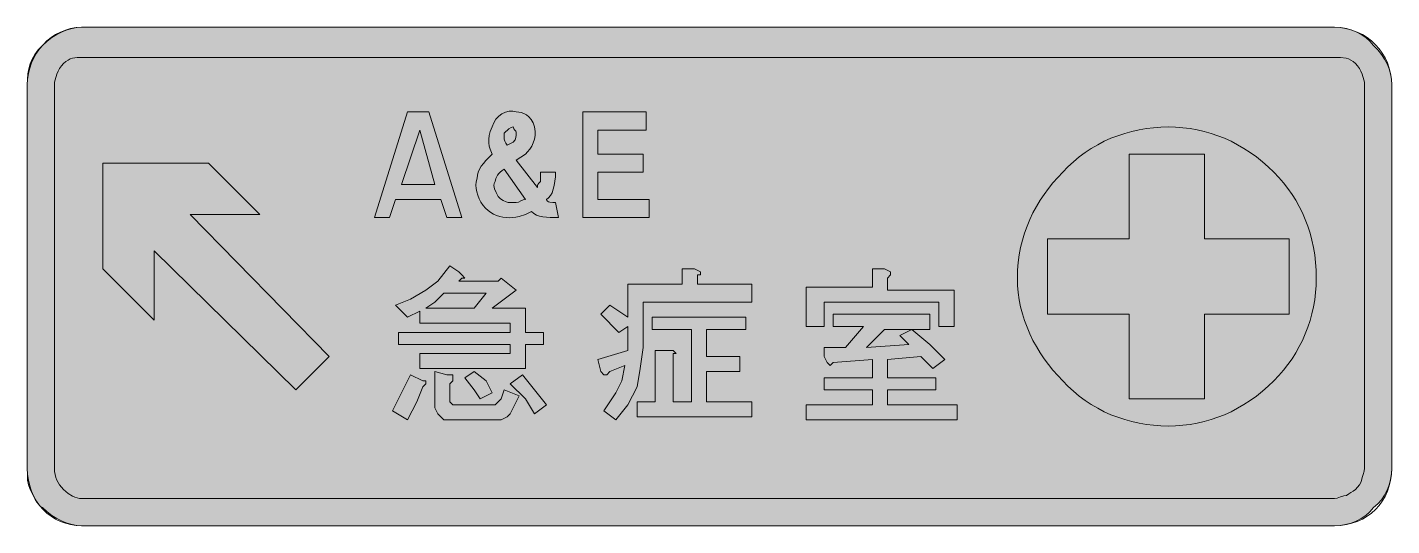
# Model space of a CAD drawing. Header units: metres. Extents: x 12 to 554, y 36 to 234.
import ezdxf

# ---------------------------------------------------------------- set-up
doc = ezdxf.new("R2010")
doc.units = ezdxf.units.M
for name, color, linetype, true_color in [('FILL_BLUE_0000FF', 7, 'Continuous', 0x0000ff), ('FILL_RED_FF0000', 7, 'Continuous', 0xff0000), ('FILL_WHITE_FFFFFF', 7, 'Continuous', 0xffffff), ('STROKE_BLUE_0000FF', 7, 'Continuous', 0x0000ff)]:
    doc.layers.add(name, color=color, linetype=linetype, true_color=true_color)

msp = doc.modelspace()

# ---------------------------------------------------------------- hatches: boundary and pattern name
at = {"layer": 'FILL_BLUE_0000FF', "true_color": 0x0000ff}
h = msp.add_hatch(color=7, dxfattribs=at)
h.dxf.hatch_style = 1
h.paths.add_polyline_path([(543.15, 59.28), (542.96, 58.19), (542.55, 56.88), (542.14, 55.57), (541.95, 54.48), (541.74, 53.58), (541.2, 52.68), (539.55, 50.88), (538.65, 50.17), (537.75, 49.68), (536.85, 49.19), (535.95, 48.48), (534.86, 48.29), (533.55, 47.88), (532.24, 47.47), (531.15, 47.28), (33.15, 47.28), (32.25, 47.34), (31.35, 47.5), (30.45, 47.79), (29.55, 48.18), (27.75, 49.3), (25.95, 50.88), (24.37, 52.7), (23.76, 53.64), (23.25, 54.63), (22.86, 55.67), (22.58, 56.79), (22.41, 57.98), (22.35, 59.28), (22.35, 211.68), (22.41, 212.63), (22.58, 213.67), (23.25, 215.88), (23.76, 217), (24.37, 218.09), (25.11, 219.13), (25.95, 220.08), (26.85, 220.87), (27.75, 221.47), (28.65, 221.89), (29.55, 222.18), (31.35, 222.44), (33.15, 222.48), (531.15, 222.48), (533.64, 222.44), (535.8, 222.18), (536.79, 221.89), (537.73, 221.47), (538.65, 220.87), (539.55, 220.08), (540.39, 219.13), (541.12, 218.09), (541.74, 217), (542.25, 215.88), (542.92, 213.67), (543.09, 212.63), (543.15, 211.68), (543.15, 59.28)])
at = {"layer": 'FILL_RED_FF0000', "true_color": 0xff0000}
h = msp.add_hatch(color=7, dxfattribs=at)
h.dxf.hatch_style = 1
h.paths.add_polyline_path([(449.55, 120.48), (417.15, 120.48), (417.15, 150.48), (449.55, 150.48), (449.55, 184.08), (479.55, 184.08), (479.55, 150.48), (513.15, 150.48), (513.15, 120.48), (479.55, 120.48), (479.55, 86.88), (449.55, 86.88), (449.55, 120.48)])
at = {"layer": 'FILL_WHITE_FFFFFF', "true_color": 0xffffff}
h = msp.add_hatch(color=7, dxfattribs=at)
h.dxf.hatch_style = 1
h.paths.add_polyline_path([(533.4, 234.37), (535.61, 234.03), (537.77, 233.47), (539.85, 232.68), (541.81, 231.67), (543.64, 230.43), (545.29, 228.97), (546.75, 227.28), (548.44, 225.48), (549.9, 223.66), (551.14, 221.82), (552.15, 219.93), (552.94, 217.99), (553.5, 215.97), (553.84, 213.88), (553.95, 211.68), (553.95, 59.28), (553.84, 57.03), (553.5, 54.82), (552.94, 52.66), (552.15, 50.58), (551.14, 48.62), (549.9, 46.79), (548.44, 45.14), (546.75, 43.68), (545.29, 41.99), (543.64, 40.53), (541.81, 39.29), (539.85, 38.28), (537.77, 37.49), (535.61, 36.93), (533.4, 36.59), (531.15, 36.48), (33.15, 36.48), (31.3, 36.59), (29.36, 36.93), (27.37, 37.49), (25.35, 38.28), (23.33, 39.29), (21.34, 40.53), (19.4, 41.99), (17.55, 43.68), (16.7, 44.24), (15.96, 44.97), (15.29, 45.85), (14.7, 46.83), (12.75, 50.88), (12.06, 52.7), (11.7, 54.63), (11.57, 56.79), (11.55, 59.28), (11.55, 211.68), (11.61, 213.88), (11.81, 215.97), (12.18, 217.99), (12.75, 219.93), (13.54, 221.82), (14.59, 223.66), (15.91, 225.48), (17.55, 227.28), (19.4, 228.97), (21.34, 230.43), (23.33, 231.67), (25.35, 232.68), (27.37, 233.47), (29.36, 234.03), (31.3, 234.37), (33.15, 234.48), (531.15, 234.48), (533.4, 234.37)])
h = msp.add_hatch(color=7, dxfattribs=at)
h.dxf.hatch_style = 1
h.paths.add_polyline_path([(184.35, 158.88), (178.35, 158.88), (175.95, 166.08), (157.95, 166.08), (155.55, 158.88), (149.55, 158.88), (162.75, 200.88), (171.15, 200.88), (184.35, 158.88)])
h.paths.add_polyline_path([(160.35, 172.08), (173.55, 172.08), (167.55, 193.68), (160.35, 172.08)], flags=16)
h = msp.add_hatch(color=7, dxfattribs=at)
h.dxf.hatch_style = 1
h.paths.add_polyline_path([(221.04, 171.67), (220.65, 170.13), (220.14, 168.76), (219.52, 167.6), (218.79, 166.69), (217.95, 166.08), (218.06, 165.68), (218.34, 165.39), (218.77, 165.17), (219.3, 165.03), (220.48, 164.9), (221.55, 164.88), (222.75, 158.88), (219.37, 158.92), (216.45, 159.18), (215.16, 159.47), (213.97, 159.89), (212.91, 160.49), (211.95, 161.28), (209.6, 160.1), (207.09, 159.29), (205.8, 159.03), (204.5, 158.88), (203.2, 158.82), (201.9, 158.88), (200.61, 159.05), (199.35, 159.33), (198.12, 159.74), (196.93, 160.27), (195.79, 160.92), (194.71, 161.71), (193.69, 162.62), (192.75, 163.68), (191.91, 165.03), (191.19, 166.38), (190.62, 167.73), (190.2, 169.08), (189.95, 170.43), (189.88, 171.78), (190.01, 173.13), (190.35, 174.48), (190.46, 175.78), (190.78, 176.99), (191.3, 178.15), (192, 179.28), (192.87, 180.41), (193.89, 181.57), (196.35, 184.08), (195.51, 186.1), (195.19, 187.29), (195, 188.58), (194.98, 189.99), (195.17, 191.5), (195.61, 193.14), (196.35, 194.88), (196.96, 196.57), (197.85, 198.01), (198.97, 199.2), (200.25, 200.13), (201.65, 200.77), (203.1, 201.12), (204.55, 201.16), (205.95, 200.88), (206.9, 200.82), (207.92, 200.62), (208.97, 200.25), (210, 199.68), (210.98, 198.89), (211.86, 197.84), (212.59, 196.52), (213.15, 194.88), (213.44, 193.14), (213.43, 191.5), (213.17, 189.99), (212.7, 188.58), (212.06, 187.29), (211.29, 186.1), (210.44, 185.04), (209.55, 184.08), (205.95, 181.68), (214.35, 170.88), (214.37, 171.59), (214.5, 172.08), (214.86, 172.57), (215.55, 173.28), (215.55, 176.88), (221.55, 176.88), (221.49, 175.09), (221.33, 173.34), (221.04, 171.67)])
h.paths.add_polyline_path([(198.96, 176.35), (198.45, 175.68), (197.78, 174.37), (197.55, 173.28), (197.21, 172.43), (197.06, 171.67), (197.09, 170.96), (197.25, 170.28), (197.89, 168.89), (198.75, 167.28), (199.67, 166.4), (200.7, 165.63), (201.96, 165.09), (202.7, 164.93), (203.55, 164.88), (205.95, 164.88), (206.85, 165.07), (207.75, 165.48), (208.65, 165.89), (209.55, 166.08), (201.15, 178.08), (200.31, 177.58), (199.58, 176.99), (198.96, 176.35)], flags=16)
h.paths.add_polyline_path([(205.44, 189.78), (205.8, 190.68), (205.93, 191.58), (205.95, 192.48), (205.9, 192.88), (205.76, 193.19), (205.35, 193.68), (204.94, 194.17), (204.8, 194.48), (204.75, 194.88), (203.85, 194.67), (202.95, 194.13), (201.15, 192.48), (201.15, 190.08), (201.34, 189.2), (201.75, 188.43), (202.35, 187.68), (204.75, 188.88), (205.44, 189.78)], flags=16)
h = msp.add_hatch(color=7, dxfattribs=at)
h.dxf.hatch_style = 1
h.paths.add_polyline_path([(232.35, 200.88), (257.55, 200.88), (257.55, 193.68), (238.35, 193.68), (238.35, 184.08), (256.35, 184.08), (256.35, 176.88), (238.35, 176.88), (238.35, 166.08), (258.75, 166.08), (258.75, 158.88), (232.35, 158.88), (232.35, 200.88)])
h = msp.add_hatch(color=7, dxfattribs=at)
h.dxf.hatch_style = 1
h.paths.add_polyline_path([(523.88, 131.97), (523.67, 129.09), (523.33, 126.25), (522.84, 123.44), (522.23, 120.68), (521.48, 117.96), (520.61, 115.3), (519.6, 112.68), (518.47, 110.12), (517.21, 107.62), (515.83, 105.19), (514.33, 102.82), (512.71, 100.52), (510.97, 98.29), (509.12, 96.15), (507.15, 94.08), (504.87, 91.9), (502.54, 89.86), (500.15, 87.96), (497.72, 86.2), (495.23, 84.59), (492.7, 83.11), (490.12, 81.78), (487.5, 80.58), (484.84, 79.53), (482.13, 78.61), (479.39, 77.84), (476.61, 77.2), (473.79, 76.71), (470.94, 76.36), (468.06, 76.15), (465.15, 76.08), (462.23, 76.15), (459.31, 76.36), (456.41, 76.71), (453.52, 77.2), (450.67, 77.84), (447.85, 78.61), (445.08, 79.53), (442.35, 80.58), (439.68, 81.78), (437.07, 83.11), (434.53, 84.59), (432.07, 86.2), (429.7, 87.96), (427.42, 89.86), (425.23, 91.9), (423.15, 94.08), (421.17, 96.15), (419.28, 98.29), (417.48, 100.52), (415.78, 102.82), (414.19, 105.19), (412.71, 107.62), (411.34, 110.12), (410.1, 112.68), (408.98, 115.3), (408, 117.96), (407.15, 120.68), (406.44, 123.44), (405.89, 126.25), (405.48, 129.09), (405.23, 131.97), (405.15, 134.88), (405.23, 138), (405.48, 141.07), (405.89, 144.07), (406.44, 147.01), (407.15, 149.89), (408, 152.7), (408.98, 155.45), (410.1, 158.13), (411.34, 160.74), (412.71, 163.27), (414.19, 165.74), (415.78, 168.12), (417.48, 170.43), (419.28, 172.66), (421.17, 174.81), (423.15, 176.88), (425.23, 179.06), (427.42, 181.1), (429.7, 183), (432.07, 184.75), (434.53, 186.37), (437.07, 187.85), (439.68, 189.18), (442.35, 190.38), (445.08, 191.43), (447.85, 192.35), (450.67, 193.12), (453.52, 193.75), (456.41, 194.25), (459.31, 194.6), (462.23, 194.81), (465.15, 194.88), (468.06, 194.81), (470.94, 194.6), (473.79, 194.25), (476.61, 193.75), (479.39, 193.12), (482.13, 192.35), (484.84, 191.43), (487.5, 190.38), (490.12, 189.18), (492.7, 187.85), (495.23, 186.37), (497.72, 184.75), (500.15, 183), (502.54, 181.1), (504.87, 179.06), (507.15, 176.88), (509.12, 174.81), (510.97, 172.66), (512.71, 170.43), (514.33, 168.12), (515.83, 165.74), (517.21, 163.27), (518.47, 160.74), (519.6, 158.13), (520.61, 155.45), (521.48, 152.7), (522.23, 149.89), (522.84, 147.01), (523.33, 144.07), (523.67, 141.07), (523.88, 138), (523.95, 134.88), (523.88, 131.97)])
h = msp.add_hatch(color=7, dxfattribs=at)
h.dxf.hatch_style = 1
h.paths.add_polyline_path([(131.55, 103.68), (118.35, 90.48), (61.95, 145.68), (61.95, 118.08), (41.55, 138.48), (41.55, 180.48), (83.55, 180.48), (103.95, 160.08), (76.35, 160.08), (131.55, 103.68)])
h = msp.add_hatch(color=7, dxfattribs=at)
h.dxf.hatch_style = 1
h.paths.add_polyline_path([(169.95, 130.08), (174.75, 133.68), (179.55, 139.68), (183.15, 137.28), (184.35, 136.08), (185.55, 134.88), (184.35, 134.88), (183.15, 133.68), (198.75, 133.68), (199.95, 134.88), (205.95, 130.08), (196.35, 122.88), (209.55, 122.88), (209.55, 113.28), (216.75, 113.28), (216.75, 108.48), (209.55, 108.48), (209.55, 98.88), (167.55, 98.88), (167.55, 104.88), (203.55, 104.88), (203.55, 108.48), (159.15, 108.48), (159.15, 113.28), (203.55, 113.28), (203.55, 116.88), (167.55, 116.88), (167.55, 121.68), (162.75, 119.28), (157.95, 124.08), (163.95, 126.48), (169.95, 130.08)])
h.paths.add_polyline_path([(169.95, 122.88), (189.15, 122.88), (193.95, 128.88), (177.15, 128.88), (173.55, 125.28), (169.95, 122.88)], flags=16)
h = msp.add_hatch(color=7, dxfattribs=at)
h.dxf.hatch_style = 1
h.paths.add_polyline_path([(271.95, 132.48), (271.95, 138.48), (276.75, 138.48), (279.15, 137.28), (279.15, 136.08), (277.95, 136.08), (277.95, 132.48), (299.55, 132.48), (299.55, 125.28), (256.35, 125.28), (256.35, 107.28), (255.15, 98.88), (253.95, 91.68), (250.35, 84.48), (245.55, 78.48), (240.75, 82.08), (243.15, 85.68), (245.55, 89.28), (247.95, 94.08), (249.15, 100.08), (243.15, 97.68), (241.95, 96.48), (240.75, 96.48), (239.55, 97.68), (238.35, 102.48), (250.35, 106.08), (250.35, 115.68), (246.75, 113.28), (239.55, 120.48), (243.15, 124.08), (250.35, 119.28), (250.35, 132.48), (271.95, 132.48)])
h = msp.add_hatch(color=7, dxfattribs=at)
h.dxf.hatch_style = 1
h.paths.add_polyline_path([(347.55, 138.48), (352.35, 138.48), (354.75, 137.28), (354.75, 136.08), (353.55, 134.88), (353.55, 130.08), (379.95, 130.08), (379.95, 115.68), (373.95, 115.68), (373.95, 125.28), (328.35, 125.28), (328.35, 115.68), (321.15, 115.68), (321.15, 131.28), (347.55, 131.28), (347.55, 138.48)])
h = msp.add_hatch(color=7, dxfattribs=at)
h.dxf.hatch_style = 1
h.paths.add_polyline_path([(376.35, 102.48), (371.55, 98.88), (366.75, 103.68), (353.55, 102.48), (353.55, 95.28), (372.75, 95.28), (372.75, 90.48), (353.55, 90.48), (353.55, 84.48), (381.15, 84.48), (381.15, 78.48), (321.15, 78.48), (321.15, 84.48), (347.55, 84.48), (347.55, 90.48), (328.35, 90.48), (328.35, 95.28), (347.55, 95.28), (347.55, 102.48), (331.95, 101.28), (330.75, 100.08), (329.55, 101.28), (328.35, 103.68), (328.35, 107.28), (336.75, 107.28), (343.95, 115.68), (331.95, 115.68), (331.95, 120.48), (370.35, 120.48), (370.35, 114.48), (363.15, 114.48), (370.35, 108.48), (376.35, 102.48)])
h.paths.add_polyline_path([(352.35, 114.48), (345.15, 107.28), (361.95, 108.48), (360.75, 109.68), (358.35, 112.08), (363.15, 114.48), (352.35, 114.48)], flags=16)
h = msp.add_hatch(color=7, dxfattribs=at)
h.dxf.hatch_style = 1
h.paths.add_polyline_path([(297.15, 119.28), (297.15, 114.48), (281.55, 114.48), (281.55, 103.68), (294.75, 103.68), (294.75, 97.68), (281.55, 97.68), (281.55, 85.68), (299.55, 85.68), (299.55, 79.68), (253.95, 79.68), (253.95, 85.68), (261.15, 85.68), (261.15, 106.08), (267.15, 106.08), (268.35, 106.08), (269.55, 104.88), (268.35, 104.88), (268.35, 103.68), (268.35, 85.68), (275.55, 85.68), (275.55, 114.48), (259.95, 114.48), (259.95, 119.28), (297.15, 119.28)])
h = msp.add_hatch(color=7, dxfattribs=at)
h.dxf.hatch_style = 1
h.paths.add_polyline_path([(178.35, 96.48), (180.75, 96.48), (180.75, 95.28), (180.75, 94.08), (179.55, 92.88), (179.55, 88.08), (179.55, 85.68), (180.75, 84.48), (181.95, 84.48), (183.15, 84.48), (195.15, 84.48), (197.55, 84.48), (198.75, 85.68), (199.95, 86.88), (201.15, 90.48), (207.15, 88.08), (204.75, 83.28), (203.55, 80.88), (202.35, 79.68), (199.95, 78.48), (196.35, 78.48), (180.75, 78.48), (177.15, 78.48), (174.75, 80.88), (173.55, 83.28), (173.55, 85.68), (173.55, 97.68), (178.35, 96.48)])
h = msp.add_hatch(color=7, dxfattribs=at)
h.dxf.hatch_style = 1
h.paths.add_polyline_path([(189.15, 90.48), (185.55, 95.28), (189.15, 97.68), (193.95, 94.08), (196.35, 89.28), (191.55, 86.88), (189.15, 90.48)])
h = msp.add_hatch(color=7, dxfattribs=at)
h.dxf.hatch_style = 1
h.paths.add_polyline_path([(160.35, 89.28), (163.95, 96.48), (168.75, 94.08), (169.95, 94.08), (169.95, 92.88), (168.75, 91.68), (166.35, 85.68), (162.75, 78.48), (156.75, 82.08), (160.35, 89.28)])
h = msp.add_hatch(color=7, dxfattribs=at)
h.dxf.hatch_style = 1
h.paths.add_polyline_path([(209.55, 86.88), (203.55, 92.88), (208.35, 96.48), (213.15, 90.48), (217.95, 84.48), (213.15, 80.88), (209.55, 86.88)])

# ---------------------------------------------------------------- linework, layer by layer
at = {"layer": 'FILL_BLUE_0000FF', "lineweight": 0, "true_color": 0x0000ff}
msp.add_lwpolyline([(543.15, 59.28), (542.96, 58.19), (542.55, 56.88), (542.14, 55.57), (541.95, 54.48), (541.74, 53.58), (541.2, 52.68), (539.55, 50.88), (538.65, 50.17), (537.75, 49.68), (536.85, 49.19), (535.95, 48.48), (534.86, 48.29), (533.55, 47.88), (532.24, 47.47), (531.15, 47.28), (33.15, 47.28), (32.25, 47.34), (31.35, 47.5), (30.45, 47.79), (29.55, 48.18), (27.75, 49.3), (25.95, 50.88), (24.37, 52.7), (23.76, 53.64), (23.25, 54.63), (22.86, 55.67), (22.58, 56.79), (22.41, 57.98), (22.35, 59.28), (22.35, 211.68), (22.41, 212.63), (22.58, 213.67), (23.25, 215.88), (23.76, 217), (24.37, 218.09), (25.11, 219.13), (25.95, 220.08), (26.85, 220.87), (27.75, 221.47), (28.65, 221.89), (29.55, 222.18), (31.35, 222.44), (33.15, 222.48), (531.15, 222.48), (533.64, 222.44), (535.8, 222.18), (536.79, 221.89), (537.73, 221.47), (538.65, 220.87), (539.55, 220.08), (540.39, 219.13), (541.12, 218.09), (541.74, 217), (542.25, 215.88), (542.92, 213.67), (543.09, 212.63), (543.15, 211.68)], close=True, dxfattribs=at)
at = {"layer": 'FILL_RED_FF0000', "lineweight": 0, "true_color": 0xff0000}
msp.add_lwpolyline([(449.55, 120.48), (417.15, 120.48), (417.15, 150.48), (449.55, 150.48), (449.55, 184.08), (479.55, 184.08), (479.55, 150.48), (513.15, 150.48), (513.15, 120.48), (479.55, 120.48), (479.55, 86.88), (449.55, 86.88)], close=True, dxfattribs=at)
at = {"layer": 'FILL_WHITE_FFFFFF', "lineweight": 0, "true_color": 0xffffff}
for points in [[(533.4, 234.37), (535.61, 234.03), (537.77, 233.47), (539.85, 232.68), (541.81, 231.67), (543.64, 230.43), (545.29, 228.97), (546.75, 227.28), (548.44, 225.48), (549.9, 223.66), (551.14, 221.82), (552.15, 219.93), (552.94, 217.99), (553.5, 215.97), (553.84, 213.88), (553.95, 211.68), (553.95, 59.28), (553.84, 57.03), (553.5, 54.82), (552.94, 52.66), (552.15, 50.58), (551.14, 48.62), (549.9, 46.79), (548.44, 45.14), (546.75, 43.68), (545.29, 41.99), (543.64, 40.53), (541.81, 39.29), (539.85, 38.28), (537.77, 37.49), (535.61, 36.93), (533.4, 36.59), (531.15, 36.48), (33.15, 36.48), (31.3, 36.59), (29.36, 36.93), (27.37, 37.49), (25.35, 38.28), (23.33, 39.29), (21.34, 40.53), (19.4, 41.99), (17.55, 43.68), (16.7, 44.24), (15.96, 44.97), (15.29, 45.85), (14.7, 46.83), (12.75, 50.88), (12.06, 52.7), (11.7, 54.63), (11.57, 56.79), (11.55, 59.28), (11.55, 211.68), (11.61, 213.88), (11.81, 215.97), (12.18, 217.99), (12.75, 219.93), (13.54, 221.82), (14.59, 223.66), (15.91, 225.48), (17.55, 227.28), (19.4, 228.97), (21.34, 230.43), (23.33, 231.67), (25.35, 232.68), (27.37, 233.47), (29.36, 234.03), (31.3, 234.37), (33.15, 234.48), (531.15, 234.48)], [(184.35, 158.88), (178.35, 158.88), (175.95, 166.08), (157.95, 166.08), (155.55, 158.88), (149.55, 158.88), (162.75, 200.88), (171.15, 200.88)], [(221.04, 171.67), (220.65, 170.13), (220.14, 168.76), (219.52, 167.6), (218.79, 166.69), (217.95, 166.08), (218.06, 165.68), (218.34, 165.39), (218.77, 165.17), (219.3, 165.03), (220.48, 164.9), (221.55, 164.88), (222.75, 158.88), (219.37, 158.92), (216.45, 159.18), (215.16, 159.47), (213.97, 159.89), (212.91, 160.49), (211.95, 161.28), (209.6, 160.1), (207.09, 159.29), (205.8, 159.03), (204.5, 158.88), (203.2, 158.82), (201.9, 158.88), (200.61, 159.05), (199.35, 159.33), (198.12, 159.74), (196.93, 160.27), (195.79, 160.92), (194.71, 161.71), (193.69, 162.62), (192.75, 163.68), (191.91, 165.03), (191.19, 166.38), (190.62, 167.73), (190.2, 169.08), (189.95, 170.43), (189.88, 171.78), (190.01, 173.13), (190.35, 174.48), (190.46, 175.78), (190.78, 176.99), (191.3, 178.15), (192, 179.28), (192.87, 180.41), (193.89, 181.57), (196.35, 184.08), (195.51, 186.1), (195.19, 187.29), (195, 188.58), (194.98, 189.99), (195.17, 191.5), (195.61, 193.14), (196.35, 194.88), (196.96, 196.57), (197.85, 198.01), (198.97, 199.2), (200.25, 200.13), (201.65, 200.77), (203.1, 201.12), (204.55, 201.16), (205.95, 200.88), (206.9, 200.82), (207.92, 200.62), (208.97, 200.25), (210, 199.68), (210.98, 198.89), (211.86, 197.84), (212.59, 196.52), (213.15, 194.88), (213.44, 193.14), (213.43, 191.5), (213.17, 189.99), (212.7, 188.58), (212.06, 187.29), (211.29, 186.1), (210.44, 185.04), (209.55, 184.08), (205.95, 181.68), (214.35, 170.88), (214.37, 171.59), (214.5, 172.08), (214.86, 172.57), (215.55, 173.28), (215.55, 176.88), (221.55, 176.88), (221.49, 175.09), (221.33, 173.34)], [(232.35, 200.88), (257.55, 200.88), (257.55, 193.68), (238.35, 193.68), (238.35, 184.08), (256.35, 184.08), (256.35, 176.88), (238.35, 176.88), (238.35, 166.08), (258.75, 166.08), (258.75, 158.88), (232.35, 158.88)], [(160.35, 172.08), (173.55, 172.08), (167.55, 193.68)], [(205.44, 189.78), (205.8, 190.68), (205.93, 191.58), (205.95, 192.48), (205.9, 192.88), (205.76, 193.19), (205.35, 193.68), (204.94, 194.17), (204.8, 194.48), (204.75, 194.88), (203.85, 194.67), (202.95, 194.13), (201.15, 192.48), (201.15, 190.08), (201.34, 189.2), (201.75, 188.43), (202.35, 187.68), (204.75, 188.88)], [(131.55, 103.68), (118.35, 90.48), (61.95, 145.68), (61.95, 118.08), (41.55, 138.48), (41.55, 180.48), (83.55, 180.48), (103.95, 160.08), (76.35, 160.08)], [(198.96, 176.35), (198.45, 175.68), (197.78, 174.37), (197.55, 173.28), (197.21, 172.43), (197.06, 171.67), (197.09, 170.96), (197.25, 170.28), (197.89, 168.89), (198.75, 167.28), (199.67, 166.4), (200.7, 165.63), (201.96, 165.09), (202.7, 164.93), (203.55, 164.88), (205.95, 164.88), (206.85, 165.07), (207.75, 165.48), (208.65, 165.89), (209.55, 166.08), (201.15, 178.08), (200.31, 177.58), (199.58, 176.99)], [(169.95, 130.08), (174.75, 133.68), (179.55, 139.68), (183.15, 137.28), (184.35, 136.08), (185.55, 134.88), (184.35, 134.88), (183.15, 133.68), (198.75, 133.68), (199.95, 134.88), (205.95, 130.08), (196.35, 122.88), (209.55, 122.88), (209.55, 113.28), (216.75, 113.28), (216.75, 108.48), (209.55, 108.48), (209.55, 98.88), (167.55, 98.88), (167.55, 104.88), (203.55, 104.88), (203.55, 108.48), (159.15, 108.48), (159.15, 113.28), (203.55, 113.28), (203.55, 116.88), (167.55, 116.88), (167.55, 121.68), (162.75, 119.28), (157.95, 124.08), (163.95, 126.48)], [(271.95, 132.48), (271.95, 138.48), (276.75, 138.48), (279.15, 137.28), (279.15, 136.08), (277.95, 136.08), (277.95, 132.48), (299.55, 132.48), (299.55, 125.28), (256.35, 125.28), (256.35, 107.28), (255.15, 98.88), (253.95, 91.68), (250.35, 84.48), (245.55, 78.48), (240.75, 82.08), (243.15, 85.68), (245.55, 89.28), (247.95, 94.08), (249.15, 100.08), (243.15, 97.68), (241.95, 96.48), (240.75, 96.48), (239.55, 97.68), (238.35, 102.48), (250.35, 106.08), (250.35, 115.68), (246.75, 113.28), (239.55, 120.48), (243.15, 124.08), (250.35, 119.28), (250.35, 132.48)], [(347.55, 138.48), (352.35, 138.48), (354.75, 137.28), (354.75, 136.08), (353.55, 134.88), (353.55, 130.08), (379.95, 130.08), (379.95, 115.68), (373.95, 115.68), (373.95, 125.28), (328.35, 125.28), (328.35, 115.68), (321.15, 115.68), (321.15, 131.28), (347.55, 131.28)], [(169.95, 122.88), (189.15, 122.88), (193.95, 128.88), (177.15, 128.88), (173.55, 125.28)], [(376.35, 102.48), (371.55, 98.88), (366.75, 103.68), (353.55, 102.48), (353.55, 95.28), (372.75, 95.28), (372.75, 90.48), (353.55, 90.48), (353.55, 84.48), (381.15, 84.48), (381.15, 78.48), (321.15, 78.48), (321.15, 84.48), (347.55, 84.48), (347.55, 90.48), (328.35, 90.48), (328.35, 95.28), (347.55, 95.28), (347.55, 102.48), (331.95, 101.28), (330.75, 100.08), (329.55, 101.28), (328.35, 103.68), (328.35, 107.28), (336.75, 107.28), (343.95, 115.68), (331.95, 115.68), (331.95, 120.48), (370.35, 120.48), (370.35, 114.48), (363.15, 114.48), (370.35, 108.48)], [(297.15, 119.28), (297.15, 114.48), (281.55, 114.48), (281.55, 103.68), (294.75, 103.68), (294.75, 97.68), (281.55, 97.68), (281.55, 85.68), (299.55, 85.68), (299.55, 79.68), (253.95, 79.68), (253.95, 85.68), (261.15, 85.68), (261.15, 106.08), (267.15, 106.08), (268.35, 106.08), (269.55, 104.88), (268.35, 104.88), (268.35, 103.68), (268.35, 85.68), (275.55, 85.68), (275.55, 114.48), (259.95, 114.48), (259.95, 119.28)], [(352.35, 114.48), (345.15, 107.28), (361.95, 108.48), (360.75, 109.68), (358.35, 112.08), (363.15, 114.48)], [(178.35, 96.48), (180.75, 96.48), (180.75, 95.28), (180.75, 94.08), (179.55, 92.88), (179.55, 88.08), (179.55, 85.68), (180.75, 84.48), (181.95, 84.48), (183.15, 84.48), (195.15, 84.48), (197.55, 84.48), (198.75, 85.68), (199.95, 86.88), (201.15, 90.48), (207.15, 88.08), (204.75, 83.28), (203.55, 80.88), (202.35, 79.68), (199.95, 78.48), (196.35, 78.48), (180.75, 78.48), (177.15, 78.48), (174.75, 80.88), (173.55, 83.28), (173.55, 85.68), (173.55, 97.68)], [(189.15, 90.48), (185.55, 95.28), (189.15, 97.68), (193.95, 94.08), (196.35, 89.28), (191.55, 86.88)], [(160.35, 89.28), (163.95, 96.48), (168.75, 94.08), (169.95, 94.08), (169.95, 92.88), (168.75, 91.68), (166.35, 85.68), (162.75, 78.48), (156.75, 82.08)], [(209.55, 86.88), (203.55, 92.88), (208.35, 96.48), (213.15, 90.48), (217.95, 84.48), (213.15, 80.88)]]:
    msp.add_lwpolyline(points, close=True, dxfattribs=at)
at = {"layer": 'FILL_WHITE_FFFFFF', "lineweight": 0, "true_color": 0x0000ff}
msp.add_lwpolyline([(523.88, 131.97), (523.67, 129.09), (523.33, 126.25), (522.84, 123.44), (522.23, 120.68), (521.48, 117.96), (520.61, 115.3), (519.6, 112.68), (518.47, 110.12), (517.21, 107.62), (515.83, 105.19), (514.33, 102.82), (512.71, 100.52), (510.97, 98.29), (509.12, 96.15), (507.15, 94.08), (504.87, 91.9), (502.54, 89.86), (500.15, 87.96), (497.72, 86.2), (495.23, 84.59), (492.7, 83.11), (490.12, 81.78), (487.5, 80.58), (484.84, 79.53), (482.13, 78.61), (479.39, 77.84), (476.61, 77.2), (473.79, 76.71), (470.94, 76.36), (468.06, 76.15), (465.15, 76.08), (462.23, 76.15), (459.31, 76.36), (456.41, 76.71), (453.52, 77.2), (450.67, 77.84), (447.85, 78.61), (445.08, 79.53), (442.35, 80.58), (439.68, 81.78), (437.07, 83.11), (434.53, 84.59), (432.07, 86.2), (429.7, 87.96), (427.42, 89.86), (425.23, 91.9), (423.15, 94.08), (421.17, 96.15), (419.28, 98.29), (417.48, 100.52), (415.78, 102.82), (414.19, 105.19), (412.71, 107.62), (411.34, 110.12), (410.1, 112.68), (408.98, 115.3), (408, 117.96), (407.15, 120.68), (406.44, 123.44), (405.89, 126.25), (405.48, 129.09), (405.23, 131.97), (405.15, 134.88), (405.23, 138), (405.48, 141.07), (405.89, 144.07), (406.44, 147.01), (407.15, 149.89), (408, 152.7), (408.98, 155.45), (410.1, 158.13), (411.34, 160.74), (412.71, 163.27), (414.19, 165.74), (415.78, 168.12), (417.48, 170.43), (419.28, 172.66), (421.17, 174.81), (423.15, 176.88), (425.23, 179.06), (427.42, 181.1), (429.7, 183), (432.07, 184.75), (434.53, 186.37), (437.07, 187.85), (439.68, 189.18), (442.35, 190.38), (445.08, 191.43), (447.85, 192.35), (450.67, 193.12), (453.52, 193.75), (456.41, 194.25), (459.31, 194.6), (462.23, 194.81), (465.15, 194.88), (468.06, 194.81), (470.94, 194.6), (473.79, 194.25), (476.61, 193.75), (479.39, 193.12), (482.13, 192.35), (484.84, 191.43), (487.5, 190.38), (490.12, 189.18), (492.7, 187.85), (495.23, 186.37), (497.72, 184.75), (500.15, 183), (502.54, 181.1), (504.87, 179.06), (507.15, 176.88), (509.12, 174.81), (510.97, 172.66), (512.71, 170.43), (514.33, 168.12), (515.83, 165.74), (517.21, 163.27), (518.47, 160.74), (519.6, 158.13), (520.61, 155.45), (521.48, 152.7), (522.23, 149.89), (522.84, 147.01), (523.33, 144.07), (523.67, 141.07), (523.88, 138), (523.95, 134.88)], close=True, dxfattribs=at)
at = {"layer": 'STROKE_BLUE_0000FF', "lineweight": 0, "true_color": 0x0000ff}
msp.add_lwpolyline([(531.15, 234.48), (533.58, 234.36), (535.92, 233.99), (538.16, 233.4), (540.28, 232.6), (542.29, 231.61), (544.16, 230.43), (545.91, 229.08), (547.5, 227.58), (548.94, 225.94), (550.22, 224.17), (551.32, 222.29), (552.24, 220.3), (552.98, 218.24), (553.51, 216.1), (553.84, 213.91), (553.95, 211.68), (553.95, 59.28), (553.84, 56.85), (553.51, 54.51), (552.98, 52.27), (552.24, 50.15), (551.32, 48.14), (550.22, 46.27), (548.94, 44.52), (547.5, 42.93), (545.91, 41.49), (544.16, 40.21), (542.29, 39.11), (540.28, 38.19), (538.16, 37.45), (535.92, 36.92), (533.58, 36.59), (531.15, 36.48), (33.15, 36.48), (30.93, 36.59), (28.78, 36.92), (26.7, 37.45), (24.71, 38.19), (22.82, 39.11), (21.04, 40.21), (19.38, 41.49), (17.85, 42.93), (16.46, 44.52), (15.22, 46.27), (14.14, 48.14), (13.24, 50.15), (12.52, 52.27), (11.99, 54.51), (11.66, 56.85), (11.55, 59.28), (11.55, 211.68), (11.66, 213.91), (11.99, 216.1), (12.52, 218.24), (13.24, 220.3), (14.14, 222.29), (15.22, 224.17), (16.46, 225.94), (17.85, 227.58), (19.38, 229.08), (21.04, 230.43), (22.82, 231.61), (24.71, 232.6), (26.7, 233.4), (28.78, 233.99), (30.93, 234.36), (33.15, 234.48), (531.15, 234.48)], dxfattribs=at)

doc.saveas('drawing.dxf')
